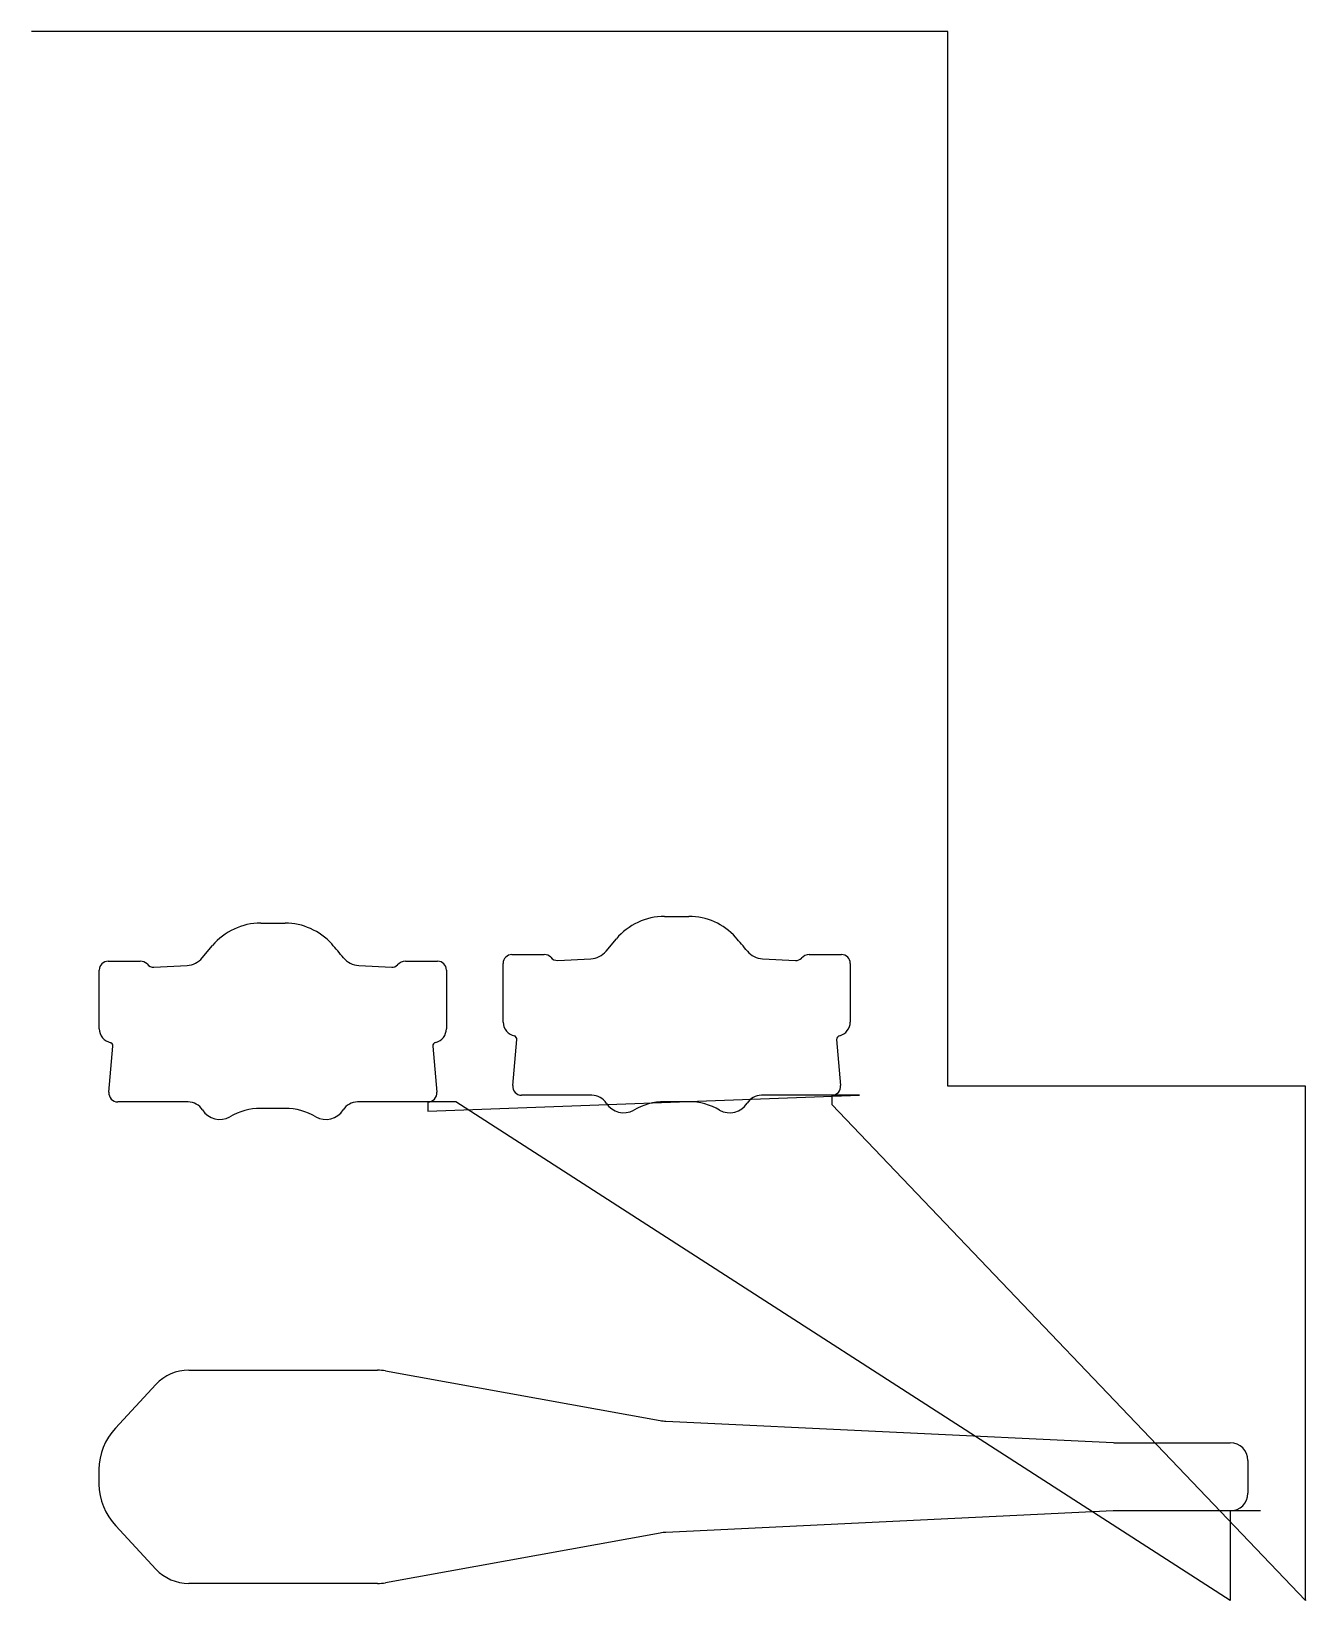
# Model space of a CAD drawing. Header units: metres. Extents: x 2637 to 4076, y 0 to 1773.
import ezdxf

# ---------------------------------------------------------------- set-up
doc = ezdxf.new("R2010")
doc.units = ezdxf.units.M

msp = doc.modelspace()

# ---------------------------------------------------------------- linework, layer by layer
at = {"layer": 'TOOL_0'}
for p, q in [((2637.764, 1772.912), (2636.764, 1772.912)), ((3671.46, 1772.912), (2637.764, 1772.912)), ((3671.46, 581.284), (3671.46, 1772.912)), ((2895.667, 765.412), (2923.168, 765.412)), ((3351.684, 772.965), (3379.185, 772.965)), ((3285.646, 733.72), (3297.295, 747.603)), ((2829.629, 726.167), (2841.278, 740.05)), ((3179.434, 729.965), (3215.771, 729.965)), ((3515.096, 729.965), (3551.435, 729.965)), ((2713.417, 646.149), (2713.417, 712.412)), ((2723.417, 722.412), (2759.754, 722.412)), ((2775.203, 715.672), (2812.5, 717.627)), ((3006.335, 717.627), (3043.632, 715.672)), ((3059.079, 722.412), (3095.418, 722.412)), ((3105.418, 712.412), (3105.418, 646.149)), ((3169.434, 653.702), (3169.434, 719.965)), ((3231.22, 723.225), (3268.517, 725.18)), ((3462.352, 725.18), (3499.649, 723.225)), ((3561.435, 719.965), (3561.435, 653.702)), ((2724.277, 574.284), (2728.83, 626.32)), ((3090.006, 626.31), (3094.558, 574.284)), ((3180.294, 581.837), (3184.847, 633.873)), ((3546.023, 633.863), (3550.575, 581.837)), ((3084.596, 552.981), (3572.018, 570.965)), ((3269.785, 570.965), (3190.256, 570.965)), ((3540.612, 570.965), (3461.083, 570.965)), ((3572.018, 570.965), (3540.612, 570.965)), ((3540.613, 570.965), (3540.613, 560.534)), ((4075.595, 581.284), (3671.46, 581.284)), ((4075.595, 1.001), (4075.595, 581.284)), ((2813.768, 563.412), (2734.239, 563.412)), ((2923.167, 556.09), (2895.667, 556.09)), ((3084.595, 563.412), (3005.066, 563.412)), ((3116, 563.412), (3084.595, 563.412)), ((3084.596, 563.412), (3084.596, 552.981)), ((3990.445, 0), (3116, 563.412)), ((3379.184, 563.643), (3351.684, 563.643)), ((3540.613, 560.534), (4075.595, 0.001)), ((2814.5, 260.393), (3027.46, 260.393)), ((3036.448, 259.587), (3346.808, 203.442)), ((2731.586, 194.68), (2777.447, 244.205)), ((3353.244, 202.708), (3858.27, 178.45)), ((3860.645, 178.393), (3990.445, 178.393)), ((4010.445, 158.393), (4010.445, 121.393)), ((3858.271, 101.336), (3353.245, 77.078)), ((3990.446, 101.393), (3860.646, 101.393)), ((3990.445, 101.393), (3990.445, 91.337)), ((3990.445, 91.337), (3990.445, 0)), ((4024.707, 101.393), (3990.446, 101.393)), ((2777.447, 35.581), (2732.217, 84.425)), ((3346.808, 76.344), (3036.448, 20.199)), ((3027.46, 19.393), (2814.5, 19.393)), ((4075.595, 0.001), (4075.595, 1.001)), ((4075.595, 1.001), (4075.595, 0.001)), ((4075.595, 0.001), (4075.595, 1.001)), ((4075.595, 0.001), (4075.595, 0.001))]:
    msp.add_line(p, q, dxfattribs=at)
for centre, radius, start, end in [((2895.667, 694.412), 71, 90, 139.99987), ((2923.074, 694.202), 71.21, 41.992894, 89.924367), ((3351.684, 701.965), 71, 90, 139.99987), ((3379.091, 701.755), 71.21, 41.992894, 89.924367), ((2971.728, 348.245), 610.564, 39.149233, 41.072929), ((2515.711, 340.692), 610.564, 39.149233, 41.072929), ((3179.434, 719.965), 10, 90, 180), ((3215.667, 718.717), 11.248, 46.476925, 89.470253), ((3267.212, 749.244), 24.099, 273.104132, 319.897944), ((3463.657, 749.244), 24.1, 220.102056, 266.895868), ((3515.263, 718.471), 11.495, 90.83241, 141.172827), ((3551.435, 719.965), 10, 0, 90), ((2723.417, 712.412), 10, 90, 180), ((2759.65, 711.164), 11.248, 46.476925, 89.470253), ((2774.827, 725.044), 9.38, 217.60658, 272.297446), ((2811.195, 741.691), 24.099, 273.104132, 319.897944), ((3007.64, 741.691), 24.1, 220.102056, 266.895868), ((3044.063, 724.767), 9.105, 267.286859, 313.157554), ((3059.246, 710.918), 11.495, 90.83241, 141.172827), ((3095.418, 712.412), 10, 0, 90), ((3230.844, 732.597), 9.38, 217.60658, 272.297446), ((3500.08, 732.32), 9.105, 267.286859, 313.157554), ((2729.604, 646.22), 16.186, 180.251311, 258.57969), ((3089.381, 646.177), 16.037, 284.908863, 359.899964), ((3185.621, 653.773), 16.186, 180.251311, 258.57969), ((3545.398, 653.73), 16.037, 284.908863, 359.899964), ((2724.809, 626.646), 4.034, 355.364919, 66.790221), ((3094.116, 626.605), 4.12, 98.499824, 184.10543), ((3180.826, 634.199), 4.034, 355.364919, 66.790221), ((3550.133, 634.158), 4.12, 98.499824, 184.10543), ((2734.239, 573.412), 10, 174.9975, 270), ((3084.596, 573.412), 10, 270, 5.0025), ((3190.256, 580.965), 10, 174.9975, 270), ((3269.785, 551.965), 19, 31.920037, 90), ((3461.083, 551.965), 19, 90, 148.079963), ((3540.613, 580.965), 10, 270, 5.0025), ((2813.768, 544.412), 19, 31.920037, 90), ((2849.426, 566.652), 23.024, 211.978215, 300.120837), ((2895.667, 487.09), 69, 90, 120.17963), ((2923.167, 487.09), 69, 59.82037, 90), ((2969.409, 566.651), 23.024, 239.875762, 328.022578), ((3005.066, 544.412), 19, 90, 148.079963), ((3305.443, 574.205), 23.024, 211.978215, 300.120837), ((3351.684, 494.643), 69, 90, 120.17963), ((3379.184, 494.643), 69, 59.82037, 90), ((3425.426, 574.204), 23.024, 239.875762, 328.022578), ((2814.64, 209.574), 50.82, 90.157842, 137.042905), ((3026.873, 203.36), 57.036, 80.335703, 89.410316), ((3355.62, 252.151), 49.5, 259.745469, 267.248749), ((2782.948, 147.119), 70, 137.200441, 179.111067), ((3860.645, 227.893), 49.5, 267.249905, 270), ((3990.445, 158.393), 20, 0, 90), ((3249.895, 139.893), 537.003, 179.113113, 180.886567), ((2783.249, 132.781), 70.303, 180.97558, 223.457696), ((3990.445, 121.393), 20, 270, 0), ((3860.646, 51.893), 49.5, 90, 92.750095), ((3355.62, 27.635), 49.5, 92.750095, 100.254531), ((2814.64, 70.213), 50.82, 222.957921, 269.842161), ((3026.873, 76.426), 57.036, 270.589684, 279.664297)]:
    msp.add_arc(centre, radius, start, end, dxfattribs=at)

doc.saveas('drawing.dxf')
